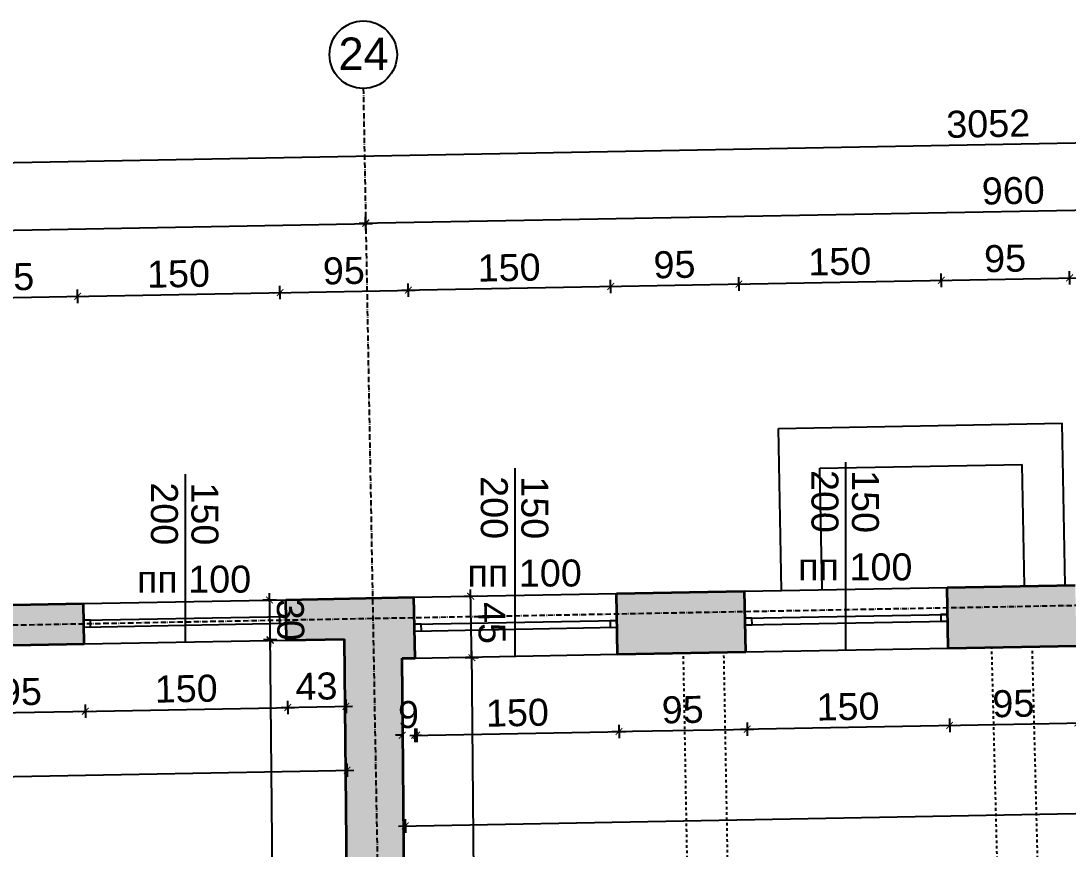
# Model space of a CAD drawing. Header units: inches. Extents: x -72385 to 39588, y -6525 to 66685.
# Drawn here: x -39967 to -39191, y 20683 to 21297 of the extents above; entities that cross this region are included whole.
import ezdxf

# ---------------------------------------------------------------- set-up
doc = ezdxf.new("R2010")
doc.units = ezdxf.units.IN
doc.header["$MEASUREMENT"] = 0
doc.linetypes.add('DashDot', pattern=[0.6, 0.4, -0.1, 0, -0.1])
doc.linetypes.add('Hidden', pattern=[0.4, 0.2, -0.2])
for name, color, linetype, lineweight in [('Изгледни линии', 253, 'Continuous', 25), ('Надписи коти външни', 252, 'Continuous', 25), ('Надписи коти вътрешни', 252, 'Continuous', 25), ('Надписи Оси', 252, 'Continuous', 25), ('Надписи прозорци', 252, 'Continuous', 25), ('Оси', 252, 'DashDot', 25), ('Прозорци', 251, 'Continuous', 25), ('Пунктир', 253, 'Hidden', 25), ('Разрезни линии', 7, 'Continuous', 35), ('Щрих стени', 254, 'Continuous', 25)]:
    doc.layers.add(name, color=color, linetype=linetype, lineweight=lineweight)
doc.styles.add('Arial Regular', font='arial.ttf')
doc.styles.get("Standard").update_dxf_attribs({"font": 'arial.ttf'})
doc.dimstyles.new('Annotative', dxfattribs={"dimscale": 0, "dimtxt": 20, "dimasz": 5, "dimexe": 5, "dimexo": 5, "dimgap": 5, "dimtad": 1, "dimdec": 0, "dimzin": 0, "dimdsep": 46, "dimtxsty": 'Standard', "dimblk": 'ARCHTICK', "dimcen": 5, "dimdle": 5, "dimadec": 0, "dimazin": 0, "dimtfac": 1, "dimtdec": 0, "dimtofl": 0, "dimtmove": 0, "dimatfit": 3, "dimldrblk": 'ARCHTICK', "dimfxl": 5, "dimfxlon": 1, "dimtolj": 1, "dimtzin": 0, "dimarcsym": 1})

# ---------------------------------------------------------------- blocks, each defined once
blk = doc.blocks.new('_ArchTick')
at = {"color": 0, "linetype": 'ByBlock', "const_width": 0.15}
blk.add_lwpolyline([(-0.5, -0.5), (0.5, 0.5)], dxfattribs=at)
blk = doc.blocks.new('*D3240')
at = {"layer": 'Defpoints', "color": 0, "ltscale": 50, "transparency": 16777216}
for p in [(-40014.95, 20833.4), (-39919.96, 20835.16), (-39919.04, 20785.33)]:
    blk.add_point(p, dxfattribs=at)
at = {"layer": 'Надписи коти вътрешни', "color": 0, "lineweight": -2, "ltscale": 50, "transparency": 16777216}
for p, q in [((-40019.02, 20783.47), (-39914.04, 20785.42)), ((-40014.11, 20788.57), (-40013.93, 20778.57)), ((-39919.13, 20790.33), (-39918.95, 20780.33))]:
    blk.add_line(p, q, dxfattribs=at)
at = {"layer": 'Надписи коти вътрешни', "color": 0, "lineweight": -2, "ltscale": 50, "transparency": 16777216, "xscale": 5, "yscale": 5, "zscale": 5}
for p, rotation in [((-40014.02, 20783.57), 181.0623153618616), ((-39919.04, 20785.33), 1.062315361861633)]:
    blk.add_blockref('_ArchTick', p, dxfattribs=dict(at, rotation=rotation))
at = {"layer": 'Надписи коти вътрешни', "color": 0, "ltscale": 50, "transparency": 16777216, "insert": (-39966.81, 20799.66), "char_height": 20, "attachment_point": 5, "rotation": 1.06232}
blk.add_mtext('\\A1;95', dxfattribs=at)
blk = doc.blocks.new('*D3241')
at = {"layer": 'Defpoints', "color": 0, "ltscale": 50, "transparency": 16777216}
for p in [(-39769.99, 20837.94), (-39919.96, 20835.16), (-39769.06, 20788.11)]:
    blk.add_point(p, dxfattribs=at)
at = {"layer": 'Надписи коти вътрешни', "color": 0, "lineweight": -2, "ltscale": 50, "transparency": 16777216}
for p, q in [((-39769.16, 20793.11), (-39768.97, 20783.11)), ((-39924.04, 20785.24), (-39764.06, 20788.2)), ((-39919.13, 20790.33), (-39918.95, 20780.33))]:
    blk.add_line(p, q, dxfattribs=at)
at = {"layer": 'Надписи коти вътрешни', "color": 0, "lineweight": -2, "ltscale": 50, "transparency": 16777216, "xscale": 5, "yscale": 5, "zscale": 5}
for p, rotation in [((-39919.04, 20785.33), 181.0623153618549), ((-39769.06, 20788.11), 1.062315361854929)]:
    blk.add_blockref('_ArchTick', p, dxfattribs=dict(at, rotation=rotation))
at = {"layer": 'Надписи коти вътрешни', "color": 0, "ltscale": 50, "transparency": 16777216, "insert": (-39844.33, 20801.93), "char_height": 20, "attachment_point": 5, "rotation": 1.06232}
blk.add_mtext('\\A1;150', dxfattribs=at)
blk = doc.blocks.new('*D3242')
at = {"layer": 'Defpoints', "color": 0, "ltscale": 50, "transparency": 16777216}
for p in [(-39769.99, 20837.94), (-39726.95, 20838.74), (-39726.03, 20788.91)]:
    blk.add_point(p, dxfattribs=at)
at = {"layer": 'Надписи коти вътрешни', "color": 0, "lineweight": -2, "ltscale": 50, "transparency": 16777216}
for p, q in [((-39769.16, 20793.11), (-39768.97, 20783.11)), ((-39726.12, 20793.91), (-39725.93, 20783.91)), ((-39774.06, 20788.02), (-39721.03, 20789))]:
    blk.add_line(p, q, dxfattribs=at)
at = {"layer": 'Надписи коти вътрешни', "color": 0, "lineweight": -2, "ltscale": 50, "transparency": 16777216, "xscale": 5, "yscale": 5, "zscale": 5}
for p, rotation in [((-39726.03, 20788.91), 1.062315361853606), ((-39769.06, 20788.11), 181.0623153618536)]:
    blk.add_blockref('_ArchTick', p, dxfattribs=dict(at, rotation=rotation))
at = {"layer": 'Надписи коти вътрешни', "color": 0, "ltscale": 50, "transparency": 16777216, "insert": (-39747.83, 20803.72), "char_height": 20, "attachment_point": 5, "rotation": 1.06232}
blk.add_mtext('\\A1;43', dxfattribs=at)
blk = doc.blocks.new('*D4637')
at = {"layer": 'Defpoints', "color": 0, "ltscale": 50, "transparency": 16777216}
for p in [(-39726.95, 20838.74), (-40424.41, 20825.81), (-39725.15, 20741.63)]:
    blk.add_point(p, dxfattribs=at)
at = {"layer": 'Надписи коти вътрешни', "color": 0, "lineweight": -2, "ltscale": 50, "transparency": 16777216}
for p, q in [((-39725.24, 20746.63), (-39725.06, 20736.63)), ((-40427.61, 20728.6), (-39720.15, 20741.72)), ((-40422.71, 20733.69), (-40422.52, 20723.7))]:
    blk.add_line(p, q, dxfattribs=at)
at = {"layer": 'Надписи коти вътрешни', "color": 0, "lineweight": -2, "ltscale": 50, "transparency": 16777216, "xscale": 5, "yscale": 5, "zscale": 5}
for p, rotation in [((-39725.15, 20741.63), 1.062315361858771), ((-40422.61, 20728.7), 181.0623153618588)]:
    blk.add_blockref('_ArchTick', p, dxfattribs=dict(at, rotation=rotation))
at = {"layer": 'Надписи коти вътрешни', "color": 0, "ltscale": 50, "transparency": 16777216, "insert": (-40074.16, 20750.37), "char_height": 20, "attachment_point": 5, "rotation": 1.06232}
blk.add_mtext('\\A1;698', dxfattribs=at)
blk = doc.blocks.new('*D3243')
at = {"layer": 'Defpoints', "color": 0, "ltscale": 50, "transparency": 16777216}
for p in [(-39782.14, 20838.23), (-39726.95, 20838.74), (-39721.04, 20206.13)]:
    blk.add_point(p, dxfattribs=at)
at = {"layer": 'Надписи коти вътрешни', "color": 0, "lineweight": -2, "ltscale": 50, "transparency": 16777216}
for p, q in [((-39777.14, 20838.27), (-39787.13, 20838.18)), ((-39776.17, 20200.61), (-39782.18, 20843.23)), ((-39771.22, 20205.66), (-39781.22, 20205.57))]:
    blk.add_line(p, q, dxfattribs=at)
at = {"layer": 'Надписи коти вътрешни', "color": 0, "lineweight": -2, "ltscale": 50, "transparency": 16777216, "xscale": 5, "yscale": 5, "zscale": 5}
for p, rotation in [((-39782.14, 20838.23), 90.5356412628435), ((-39776.22, 20205.61), 270.5356412628435)]:
    blk.add_blockref('_ArchTick', p, dxfattribs=dict(at, rotation=rotation))
at = {"layer": 'Надписи коти вътрешни', "color": 0, "ltscale": 50, "transparency": 16777216, "insert": (-39763.96, 20522.06), "char_height": 20, "attachment_point": 5, "rotation": 270.53564}
blk.add_mtext('\\A1;633', dxfattribs=at)
blk = doc.blocks.new('*D3249')
at = {"layer": 'Defpoints', "color": 0, "ltscale": 50, "transparency": 16777216}
for p in [(-39675, 20839.71), (-39684.31, 20824.53), (-39675, 20767.52)]:
    blk.add_point(p, dxfattribs=at)
at = {"layer": 'Надписи коти вътрешни', "color": 0, "lineweight": -2, "ltscale": 50, "transparency": 16777216}
for p, q in [((-39684.31, 20772.52), (-39684.31, 20762.52)), ((-39675, 20772.52), (-39675, 20762.52)), ((-39684.31, 20767.52), (-39689.31, 20767.52)), ((-39675, 20767.52), (-39670, 20767.52))]:
    blk.add_line(p, q, dxfattribs=at)
at = {"layer": 'Надписи коти вътрешни', "color": 0, "lineweight": -2, "ltscale": 50, "transparency": 16777216, "xscale": 5, "yscale": 5, "zscale": 5}
blk.add_blockref('_ArchTick', (-39684.31, 20767.52), dxfattribs=at)
at = {"layer": 'Надписи коти вътрешни', "color": 0, "lineweight": -2, "ltscale": 50, "transparency": 16777216, "xscale": 5, "yscale": 5, "zscale": 5, "rotation": 180}
blk.add_blockref('_ArchTick', (-39675, 20767.52), dxfattribs=at)
at = {"layer": 'Надписи коти вътрешни', "color": 0, "ltscale": 50, "transparency": 16777216, "insert": (-39679.66, 20782.73), "char_height": 20, "attachment_point": 5}
blk.add_mtext('\\A1;9', dxfattribs=at)
blk = doc.blocks.new('*D3250')
at = {"layer": 'Defpoints', "color": 0, "ltscale": 50, "transparency": 16777216}
for p in [(-39675, 20839.71), (-39525.03, 20842.49), (-39523.69, 20770.3)]:
    blk.add_point(p, dxfattribs=at)
at = {"layer": 'Надписи коти вътрешни', "color": 0, "lineweight": -2, "ltscale": 50, "transparency": 16777216}
for p, q in [((-39678.66, 20767.43), (-39518.69, 20770.39)), ((-39673.76, 20772.52), (-39673.57, 20762.52)), ((-39523.78, 20775.3), (-39523.6, 20765.3))]:
    blk.add_line(p, q, dxfattribs=at)
at = {"layer": 'Надписи коти вътрешни', "color": 0, "lineweight": -2, "ltscale": 50, "transparency": 16777216, "xscale": 5, "yscale": 5, "zscale": 5}
for p, rotation in [((-39673.67, 20767.52), 181.0623153618549), ((-39523.69, 20770.3), 1.062315361854929)]:
    blk.add_blockref('_ArchTick', p, dxfattribs=dict(at, rotation=rotation))
at = {"layer": 'Надписи коти вътрешни', "color": 0, "ltscale": 50, "transparency": 16777216, "insert": (-39598.96, 20784.12), "char_height": 20, "attachment_point": 5, "rotation": 1.06232}
blk.add_mtext('\\A1;150', dxfattribs=at)
blk = doc.blocks.new('*D3251')
at = {"layer": 'Defpoints', "color": 0, "ltscale": 50, "transparency": 16777216}
for p in [(-39525.03, 20842.49), (-39430.05, 20844.25), (-39428.71, 20772.06)]:
    blk.add_point(p, dxfattribs=at)
at = {"layer": 'Надписи коти вътрешни', "color": 0, "lineweight": -2, "ltscale": 50, "transparency": 16777216}
for p, q in [((-39428.8, 20777.06), (-39428.61, 20767.06)), ((-39528.69, 20770.21), (-39423.71, 20772.15)), ((-39523.78, 20775.3), (-39523.6, 20765.3))]:
    blk.add_line(p, q, dxfattribs=at)
at = {"layer": 'Надписи коти вътрешни', "color": 0, "lineweight": -2, "ltscale": 50, "transparency": 16777216, "xscale": 5, "yscale": 5, "zscale": 5}
for p, rotation in [((-39523.69, 20770.3), 181.0623153618573), ((-39428.71, 20772.06), 1.062315361857244)]:
    blk.add_blockref('_ArchTick', p, dxfattribs=dict(at, rotation=rotation))
at = {"layer": 'Надписи коти вътрешни', "color": 0, "ltscale": 50, "transparency": 16777216, "insert": (-39476.48, 20786.39), "char_height": 20, "attachment_point": 5, "rotation": 1.06232}
blk.add_mtext('\\A1;95', dxfattribs=at)
blk = doc.blocks.new('*D3252')
at = {"layer": 'Defpoints', "color": 0, "ltscale": 50, "transparency": 16777216}
for p in [(-39280.07, 20847.03), (-39430.05, 20844.25), (-39278.73, 20774.84)]:
    blk.add_point(p, dxfattribs=at)
at = {"layer": 'Надписи коти вътрешни', "color": 0, "lineweight": -2, "ltscale": 50, "transparency": 16777216}
for p, q in [((-39428.8, 20777.06), (-39428.61, 20767.06)), ((-39278.83, 20779.84), (-39278.64, 20769.84)), ((-39433.71, 20771.97), (-39273.73, 20774.93))]:
    blk.add_line(p, q, dxfattribs=at)
at = {"layer": 'Надписи коти вътрешни', "color": 0, "lineweight": -2, "ltscale": 50, "transparency": 16777216, "xscale": 5, "yscale": 5, "zscale": 5}
for p, rotation in [((-39278.73, 20774.84), 1.062315361854929), ((-39428.71, 20772.06), 181.0623153618549)]:
    blk.add_blockref('_ArchTick', p, dxfattribs=dict(at, rotation=rotation))
at = {"layer": 'Надписи коти вътрешни', "color": 0, "ltscale": 50, "transparency": 16777216, "insert": (-39354, 20788.66), "char_height": 20, "attachment_point": 5, "rotation": 1.06232}
blk.add_mtext('\\A1;150', dxfattribs=at)
blk = doc.blocks.new('*D3253')
at = {"layer": 'Defpoints', "color": 0, "ltscale": 50, "transparency": 16777216}
for p in [(-39280.07, 20847.03), (-39185.09, 20848.79), (-39183.75, 20776.6)]:
    blk.add_point(p, dxfattribs=at)
at = {"layer": 'Надписи коти вътрешни', "color": 0, "lineweight": -2, "ltscale": 50, "transparency": 16777216}
for p, q in [((-39283.73, 20774.75), (-39178.75, 20776.7)), ((-39278.83, 20779.84), (-39278.64, 20769.84)), ((-39183.84, 20781.6), (-39183.66, 20771.6))]:
    blk.add_line(p, q, dxfattribs=at)
at = {"layer": 'Надписи коти вътрешни', "color": 0, "lineweight": -2, "ltscale": 50, "transparency": 16777216, "xscale": 5, "yscale": 5, "zscale": 5}
for p, rotation in [((-39278.73, 20774.84), 181.0623153618616), ((-39183.75, 20776.6), 1.062315361861633)]:
    blk.add_blockref('_ArchTick', p, dxfattribs=dict(at, rotation=rotation))
at = {"layer": 'Надписи коти вътрешни', "color": 0, "ltscale": 50, "transparency": 16777216, "insert": (-39231.52, 20790.93), "char_height": 20, "attachment_point": 5, "rotation": 1.06232}
blk.add_mtext('\\A1;95', dxfattribs=at)
blk = doc.blocks.new('*D3258')
at = {"layer": 'Defpoints', "color": 0, "ltscale": 50, "transparency": 16777216}
for p in [(-39684.31, 20824.53), (-39632.72, 20825.01), (-39678.47, 20199.53)]:
    blk.add_point(p, dxfattribs=at)
at = {"layer": 'Надписи коти вътрешни', "color": 0, "lineweight": -2, "ltscale": 50, "transparency": 16777216}
for p, q in [((-39626.83, 20195.01), (-39632.76, 20830.01)), ((-39637.72, 20824.97), (-39627.72, 20825.06)), ((-39631.87, 20199.97), (-39621.88, 20200.06))]:
    blk.add_line(p, q, dxfattribs=at)
at = {"layer": 'Надписи коти вътрешни', "color": 0, "lineweight": -2, "ltscale": 50, "transparency": 16777216, "xscale": 5, "yscale": 5, "zscale": 5}
for p, rotation in [((-39632.72, 20825.01), 90.53564126284252), ((-39626.87, 20200.01), 270.5356412628425)]:
    blk.add_blockref('_ArchTick', p, dxfattribs=dict(at, rotation=rotation))
at = {"layer": 'Надписи коти вътрешни', "color": 0, "ltscale": 50, "transparency": 16777216, "insert": (-39614.59, 20512.66), "char_height": 20, "attachment_point": 5, "rotation": 270.53564}
blk.add_mtext('\\A1;625', dxfattribs=at)
blk = doc.blocks.new('*D8197')
at = {"layer": 'Defpoints', "color": 0, "ltscale": 50, "transparency": 16777216}
for p in [(-38769.88, 20841.49), (-39684.31, 20824.53), (-38767.58, 20717.32)]:
    blk.add_point(p, dxfattribs=at)
at = {"layer": 'Надписи коти вътрешни', "color": 0, "lineweight": -2, "ltscale": 50, "transparency": 16777216}
for p, q in [((-38767.67, 20722.32), (-38767.49, 20712.32)), ((-39687.01, 20700.27), (-38762.58, 20717.41)), ((-39682.11, 20705.36), (-39681.92, 20695.36))]:
    blk.add_line(p, q, dxfattribs=at)
at = {"layer": 'Надписи коти вътрешни', "color": 0, "lineweight": -2, "ltscale": 50, "transparency": 16777216, "xscale": 5, "yscale": 5, "zscale": 5}
for p, rotation in [((-38767.58, 20717.32), 1.062315361859064), ((-39682.01, 20700.36), 181.062315361859)]:
    blk.add_blockref('_ArchTick', p, dxfattribs=dict(at, rotation=rotation))
at = {"layer": 'Надписи коти вътрешни', "color": 0, "ltscale": 50, "transparency": 16777216, "insert": (-39149.62, 20725.45), "char_height": 20, "attachment_point": 5, "rotation": 1.06232}
blk.add_mtext('\\A1;915', dxfattribs=at)
blk = doc.blocks.new('*D5796')
at = {"layer": 'Defpoints', "color": 0, "ltscale": 10, "transparency": 16777216}
for p in [(-39924.74, 21092.62), (-40015.5, 20863.4), (-39920.52, 20865.16)]:
    blk.add_point(p, dxfattribs=at)
at = {"layer": 'Надписи коти външни', "color": 0, "lineweight": -2, "ltscale": 10, "transparency": 16777216}
for p, q in [((-40019.63, 21085.86), (-40019.81, 21095.86)), ((-39924.64, 21087.62), (-39924.83, 21097.62)), ((-40024.72, 21090.77), (-39919.74, 21092.71))]:
    blk.add_line(p, q, dxfattribs=at)
at = {"layer": 'Надписи коти външни', "color": 0, "lineweight": -2, "ltscale": 10, "transparency": 16777216, "xscale": 5, "yscale": 5, "zscale": 5}
for p, rotation in [((-40019.72, 21090.86), 181.0623153618573), ((-39924.74, 21092.62), 1.062315361857244)]:
    blk.add_blockref('_ArchTick', p, dxfattribs=dict(at, rotation=rotation))
at = {"layer": 'Надписи коти външни', "color": 0, "ltscale": 10, "transparency": 16777216, "insert": (-39972.51, 21106.95), "char_height": 20, "attachment_point": 5, "rotation": 1.06232}
blk.add_mtext('\\A1;95', dxfattribs=at)
blk = doc.blocks.new('*D5797')
at = {"layer": 'Defpoints', "color": 0, "ltscale": 10, "transparency": 16777216}
for p in [(-39774.76, 21095.4), (-39920.52, 20865.16), (-39770.54, 20867.94)]:
    blk.add_point(p, dxfattribs=at)
at = {"layer": 'Надписи коти външни', "color": 0, "lineweight": -2, "ltscale": 10, "transparency": 16777216}
for p, q in [((-39929.74, 21092.53), (-39769.76, 21095.49)), ((-39924.64, 21087.62), (-39924.83, 21097.62)), ((-39774.67, 21090.4), (-39774.85, 21100.4))]:
    blk.add_line(p, q, dxfattribs=at)
at = {"layer": 'Надписи коти външни', "color": 0, "lineweight": -2, "ltscale": 10, "transparency": 16777216, "xscale": 5, "yscale": 5, "zscale": 5}
for p, rotation in [((-39924.74, 21092.62), 181.0623153618535), ((-39774.76, 21095.4), 1.062315361853542)]:
    blk.add_blockref('_ArchTick', p, dxfattribs=dict(at, rotation=rotation))
at = {"layer": 'Надписи коти външни', "color": 0, "ltscale": 10, "transparency": 16777216, "insert": (-39850.03, 21109.22), "char_height": 20, "attachment_point": 5, "rotation": 1.06232}
blk.add_mtext('\\A1;150', dxfattribs=at)
blk = doc.blocks.new('*D5798')
at = {"layer": 'Defpoints', "color": 0, "ltscale": 10, "transparency": 16777216}
for p in [(-39679.78, 21097.16), (-39675.56, 20869.7), (-39770.54, 20867.94)]:
    blk.add_point(p, dxfattribs=at)
at = {"layer": 'Надписи коти външни', "color": 0, "lineweight": -2, "ltscale": 10, "transparency": 16777216}
for p, q in [((-39679.69, 21092.16), (-39679.87, 21102.16)), ((-39779.76, 21095.31), (-39674.78, 21097.25)), ((-39774.67, 21090.4), (-39774.85, 21100.4))]:
    blk.add_line(p, q, dxfattribs=at)
at = {"layer": 'Надписи коти външни', "color": 0, "lineweight": -2, "ltscale": 10, "transparency": 16777216, "xscale": 5, "yscale": 5, "zscale": 5}
for p, rotation in [((-39774.76, 21095.4), 181.0623153618616), ((-39679.78, 21097.16), 1.062315361861557)]:
    blk.add_blockref('_ArchTick', p, dxfattribs=dict(at, rotation=rotation))
at = {"layer": 'Надписи коти външни', "color": 0, "ltscale": 10, "transparency": 16777216, "insert": (-39727.55, 21111.49), "char_height": 20, "attachment_point": 5, "rotation": 1.06232}
blk.add_mtext('\\A1;95', dxfattribs=at)
blk = doc.blocks.new('*D5799')
at = {"layer": 'Defpoints', "color": 0, "ltscale": 10, "transparency": 16777216}
for p in [(-39529.8, 21099.94), (-39675.56, 20869.7), (-39525.59, 20872.48)]:
    blk.add_point(p, dxfattribs=at)
at = {"layer": 'Надписи коти външни', "color": 0, "lineweight": -2, "ltscale": 10, "transparency": 16777216}
for p, q in [((-39679.69, 21092.16), (-39679.87, 21102.16)), ((-39529.71, 21094.94), (-39529.9, 21104.94)), ((-39684.78, 21097.07), (-39524.8, 21100.04))]:
    blk.add_line(p, q, dxfattribs=at)
at = {"layer": 'Надписи коти външни', "color": 0, "lineweight": -2, "ltscale": 10, "transparency": 16777216, "xscale": 5, "yscale": 5, "zscale": 5}
for p, rotation in [((-39529.8, 21099.94), 1.062315361866201), ((-39679.78, 21097.16), 181.0623153618662)]:
    blk.add_blockref('_ArchTick', p, dxfattribs=dict(at, rotation=rotation))
at = {"layer": 'Надписи коти външни', "color": 0, "ltscale": 10, "transparency": 16777216, "insert": (-39605.07, 21113.76), "char_height": 20, "attachment_point": 5, "rotation": 1.06232}
blk.add_mtext('\\A1;150', dxfattribs=at)
blk = doc.blocks.new('*D5800')
at = {"layer": 'Defpoints', "color": 0, "ltscale": 10, "transparency": 16777216}
for p in [(-39434.82, 21101.7), (-39525.59, 20872.48), (-39430.6, 20874.24)]:
    blk.add_point(p, dxfattribs=at)
at = {"layer": 'Надписи коти външни', "color": 0, "lineweight": -2, "ltscale": 10, "transparency": 16777216}
for p, q in [((-39534.8, 21099.85), (-39429.82, 21101.8)), ((-39529.71, 21094.94), (-39529.9, 21104.94)), ((-39434.73, 21096.71), (-39434.91, 21106.7))]:
    blk.add_line(p, q, dxfattribs=at)
at = {"layer": 'Надписи коти външни', "color": 0, "lineweight": -2, "ltscale": 10, "transparency": 16777216, "xscale": 5, "yscale": 5, "zscale": 5}
for p, rotation in [((-39529.8, 21099.94), 181.0623153618594), ((-39434.82, 21101.7), 1.062315361859356)]:
    blk.add_blockref('_ArchTick', p, dxfattribs=dict(at, rotation=rotation))
at = {"layer": 'Надписи коти външни', "color": 0, "ltscale": 10, "transparency": 16777216, "insert": (-39482.59, 21116.03), "char_height": 20, "attachment_point": 5, "rotation": 1.06232}
blk.add_mtext('\\A1;95', dxfattribs=at)
blk = doc.blocks.new('*D5801')
at = {"layer": 'Defpoints', "color": 0, "ltscale": 10, "transparency": 16777216}
for p in [(-39284.85, 21104.49), (-39280.63, 20877.02), (-39430.6, 20874.24)]:
    blk.add_point(p, dxfattribs=at)
at = {"layer": 'Надписи коти външни', "color": 0, "lineweight": -2, "ltscale": 10, "transparency": 16777216}
for p, q in [((-39284.75, 21099.49), (-39284.94, 21109.48)), ((-39439.82, 21101.61), (-39279.85, 21104.58)), ((-39434.73, 21096.71), (-39434.91, 21106.7))]:
    blk.add_line(p, q, dxfattribs=at)
at = {"layer": 'Надписи коти външни', "color": 0, "lineweight": -2, "ltscale": 10, "transparency": 16777216, "xscale": 5, "yscale": 5, "zscale": 5}
for p, rotation in [((-39434.82, 21101.7), 181.0623153618577), ((-39284.85, 21104.49), 1.062315361857766)]:
    blk.add_blockref('_ArchTick', p, dxfattribs=dict(at, rotation=rotation))
at = {"layer": 'Надписи коти външни', "color": 0, "ltscale": 10, "transparency": 16777216, "insert": (-39360.12, 21118.3), "char_height": 20, "attachment_point": 5, "rotation": 1.06232}
blk.add_mtext('\\A1;150', dxfattribs=at)
blk = doc.blocks.new('*D5802')
at = {"layer": 'Defpoints', "color": 0, "ltscale": 10, "transparency": 16777216}
for p in [(-39189.86, 21106.25), (-39280.63, 20877.02), (-39185.64, 20878.79)]:
    blk.add_point(p, dxfattribs=at)
at = {"layer": 'Надписи коти външни', "color": 0, "lineweight": -2, "ltscale": 10, "transparency": 16777216}
for p, q in [((-39284.75, 21099.49), (-39284.94, 21109.48)), ((-39189.77, 21101.25), (-39189.95, 21111.25)), ((-39289.85, 21104.39), (-39184.86, 21106.34))]:
    blk.add_line(p, q, dxfattribs=at)
at = {"layer": 'Надписи коти външни', "color": 0, "lineweight": -2, "ltscale": 10, "transparency": 16777216, "xscale": 5, "yscale": 5, "zscale": 5}
for p, rotation in [((-39284.85, 21104.49), 181.0623153618681), ((-39189.86, 21106.25), 1.062315361868134)]:
    blk.add_blockref('_ArchTick', p, dxfattribs=dict(at, rotation=rotation))
at = {"layer": 'Надписи коти външни', "color": 0, "ltscale": 10, "transparency": 16777216, "insert": (-39237.64, 21120.57), "char_height": 20, "attachment_point": 5, "rotation": 1.06232}
blk.add_mtext('\\A1;95', dxfattribs=at)
blk = doc.blocks.new('*D5803')
at = {"layer": 'Defpoints', "color": 0, "ltscale": 10, "transparency": 16777216}
for p in [(-39039.89, 21109.03), (-39185.64, 20878.79), (-39035.67, 20881.57)]:
    blk.add_point(p, dxfattribs=at)
at = {"layer": 'Надписи коти външни', "color": 0, "lineweight": -2, "ltscale": 10, "transparency": 16777216}
for p, q in [((-39189.77, 21101.25), (-39189.95, 21111.25)), ((-39039.8, 21104.03), (-39039.98, 21114.03)), ((-39194.86, 21106.15), (-39034.89, 21109.12))]:
    blk.add_line(p, q, dxfattribs=at)
at = {"layer": 'Надписи коти външни', "color": 0, "lineweight": -2, "ltscale": 10, "transparency": 16777216, "xscale": 5, "yscale": 5, "zscale": 5}
for p, rotation in [((-39039.89, 21109.03), 1.062315361857766), ((-39189.86, 21106.25), 181.0623153618577)]:
    blk.add_blockref('_ArchTick', p, dxfattribs=dict(at, rotation=rotation))
at = {"layer": 'Надписи коти външни', "color": 0, "ltscale": 10, "transparency": 16777216, "insert": (-39115.16, 21122.85), "char_height": 20, "attachment_point": 5, "rotation": 1.06232}
blk.add_mtext('\\A1;150', dxfattribs=at)
blk = doc.blocks.new('*D6565')
at = {"layer": 'Defpoints', "color": 0, "ltscale": 10, "transparency": 16777216}
for p in [(-37724.14, 21233.44), (-37718.06, 20906), (-40769.53, 20849.42)]:
    blk.add_point(p, dxfattribs=at)
at = {"layer": 'Надписи коти външни', "color": 0, "lineweight": -2, "ltscale": 10, "transparency": 16777216}
for p, q in [((-40780.6, 21176.77), (-37719.14, 21233.54)), ((-37724.04, 21228.44), (-37724.23, 21238.44)), ((-40775.51, 21171.86), (-40775.69, 21181.86))]:
    blk.add_line(p, q, dxfattribs=at)
at = {"layer": 'Надписи коти външни', "color": 0, "lineweight": -2, "ltscale": 10, "transparency": 16777216, "xscale": 5, "yscale": 5, "zscale": 5}
for p, rotation in [((-37724.14, 21233.44), 1.062315361859038), ((-40775.6, 21176.86), 181.062315361859)]:
    blk.add_blockref('_ArchTick', p, dxfattribs=dict(at, rotation=rotation))
at = {"layer": 'Надписи коти външни', "color": 0, "ltscale": 10, "transparency": 16777216, "insert": (-39250.15, 21220.37), "char_height": 20, "attachment_point": 5, "rotation": 1.06232}
blk.add_mtext('\\A1;3052', dxfattribs=at)
blk = doc.blocks.new('*D6598')
at = {"layer": 'Defpoints', "color": 0, "ltscale": 10, "transparency": 16777216}
for p in [(-39711.42, 21146.56), (-39706, 20854.13), (-40460.87, 20840.14)]:
    blk.add_point(p, dxfattribs=at)
at = {"layer": 'Надписи коти външни', "color": 0, "lineweight": -2, "ltscale": 10, "transparency": 16777216}
for p, q in [((-39711.33, 21141.56), (-39711.51, 21151.56)), ((-40471.29, 21132.47), (-39706.42, 21146.66)), ((-40466.2, 21127.57), (-40466.38, 21137.57))]:
    blk.add_line(p, q, dxfattribs=at)
at = {"layer": 'Надписи коти външни', "color": 0, "lineweight": -2, "ltscale": 10, "transparency": 16777216, "xscale": 5, "yscale": 5, "zscale": 5}
for p, rotation in [((-39711.42, 21146.56), 1.062315361859242), ((-40466.29, 21132.57), 181.0623153618592)]:
    blk.add_blockref('_ArchTick', p, dxfattribs=dict(at, rotation=rotation))
at = {"layer": 'Надписи коти външни', "color": 0, "ltscale": 10, "transparency": 16777216, "insert": (-40089.14, 21154.73), "char_height": 20, "attachment_point": 5, "rotation": 1.06232}
blk.add_mtext('\\A1;755', dxfattribs=at)
blk = doc.blocks.new('*D6599')
at = {"layer": 'Defpoints', "color": 0, "ltscale": 10, "transparency": 16777216}
for p in [(-38751.41, 21164.2), (-38746.15, 20871.38), (-39706, 20854.13)]:
    blk.add_point(p, dxfattribs=at)
at = {"layer": 'Надписи коти външни', "color": 0, "lineweight": -2, "ltscale": 10, "transparency": 16777216}
for p, q in [((-39716.26, 21146.87), (-38746.41, 21164.29)), ((-38751.32, 21159.2), (-38751.5, 21169.2)), ((-39711.17, 21141.96), (-39711.35, 21151.95))]:
    blk.add_line(p, q, dxfattribs=at)
at = {"layer": 'Надписи коти външни', "color": 0, "lineweight": -2, "ltscale": 10, "transparency": 16777216, "xscale": 5, "yscale": 5, "zscale": 5}
for p, rotation in [((-38751.41, 21164.2), 1.029295597496749), ((-39711.26, 21146.96), 181.0292955974967)]:
    blk.add_blockref('_ArchTick', p, dxfattribs=dict(at, rotation=rotation))
at = {"layer": 'Надписи коти външни', "color": 0, "ltscale": 10, "transparency": 16777216, "insert": (-39231.61, 21170.79), "char_height": 20, "attachment_point": 5, "rotation": 1.0293}
blk.add_mtext('\\A1;960', dxfattribs=at)
blk = doc.blocks.new('*D7501')
at = {"layer": 'Defpoints', "color": 0, "ltscale": 10, "transparency": 16777216}
for p in [(-39782.64, 20867.72), (-39770.54, 20867.94), (-39769.99, 20837.94)]:
    blk.add_point(p, dxfattribs=at)
at = {"layer": 'Надписи коти вътрешни', "color": 0, "lineweight": -2, "ltscale": 10, "transparency": 16777216}
for p, q in [((-39781.99, 20832.72), (-39782.73, 20872.71)), ((-39777.64, 20867.81), (-39787.64, 20867.62)), ((-39777.08, 20837.81), (-39787.08, 20837.63))]:
    blk.add_line(p, q, dxfattribs=at)
at = {"layer": 'Надписи коти вътрешни', "color": 0, "lineweight": -2, "ltscale": 10, "transparency": 16777216, "xscale": 5, "yscale": 5, "zscale": 5}
for p, rotation in [((-39782.64, 20867.72), 91.06231536185304), ((-39782.08, 20837.72), 271.0623153618531)]:
    blk.add_blockref('_ArchTick', p, dxfattribs=dict(at, rotation=rotation))
at = {"layer": 'Надписи коти вътрешни', "color": 0, "ltscale": 10, "transparency": 16777216, "insert": (-39767.14, 20853), "char_height": 20, "attachment_point": 5, "rotation": 271.06232}
blk.add_mtext('\\A1;30', dxfattribs=at)
blk = doc.blocks.new('*D7502')
at = {"layer": 'Defpoints', "color": 0, "ltscale": 10, "transparency": 16777216}
for p in [(-39633.56, 20870.48), (-39621.47, 20870.7), (-39620.63, 20825.24)]:
    blk.add_point(p, dxfattribs=at)
at = {"layer": 'Надписи коти вътрешни', "color": 0, "lineweight": -2, "ltscale": 10, "transparency": 16777216}
for p, q in [((-39628.56, 20870.57), (-39638.56, 20870.39)), ((-39632.63, 20820.01), (-39633.65, 20875.48)), ((-39627.72, 20825.11), (-39637.72, 20824.92))]:
    blk.add_line(p, q, dxfattribs=at)
at = {"layer": 'Надписи коти вътрешни', "color": 0, "lineweight": -2, "ltscale": 10, "transparency": 16777216, "xscale": 5, "yscale": 5, "zscale": 5}
for p, rotation in [((-39633.56, 20870.48), 91.06231536185521), ((-39632.72, 20825.01), 271.0623153618552)]:
    blk.add_blockref('_ArchTick', p, dxfattribs=dict(at, rotation=rotation))
at = {"layer": 'Надписи коти вътрешни', "color": 0, "ltscale": 10, "transparency": 16777216, "insert": (-39618.02, 20850.76), "char_height": 20, "attachment_point": 5, "rotation": 271.06232}
blk.add_mtext('\\A1;45', dxfattribs=at)

msp = doc.modelspace()

# ---------------------------------------------------------------- hatches: boundary and pattern name
at = {"layer": 'Щрих стени', "ltscale": 10}
h = msp.add_hatch(color=256, dxfattribs=at)
h.dxf.hatch_style = 1
h.paths.add_polyline_path([(-39430.6, 20874.24), (-39525.59, 20872.48), (-39524.75, 20827.49), (-39429.77, 20829.25)])
h.paths.add_polyline_path([(-39185.64, 20878.79), (-39280.63, 20877.02), (-39279.79, 20832.03), (-39184.81, 20833.79)])
h.paths.add_polyline_path([(-38940.69, 20883.33), (-39035.67, 20881.57), (-39034.84, 20836.57), (-38939.85, 20838.34)])
h.paths.add_polyline_path([(-38688.09, 20903.01), (-38703.08, 20902.74), (-38702.91, 20887.74), (-38790.71, 20886.11), (-38789.88, 20841.12), (-38769.88, 20841.49), (-38762.95, 20241.51), (-38792.95, 20240.96), (-38792.66, 20215.96), (-38857.65, 20214.75), (-38856.82, 20169.76), (-38749.65, 20171.75), (-38749.25, 20137.69), (-38719.26, 20138.04), (-38722.25, 20397.7), (-38636.99, 20399.47), (-38637.62, 20429.46), (-38712.6, 20427.91), (-38714.92, 20628.77), (-38684.92, 20629.09)])
h.paths.add_polyline_path([(-39309.09, 19920.08), (-39434.06, 19917.34), (-39433.07, 19874.97), (-39308.1, 19877.88)])
h.paths.add_polyline_path([(-39034.15, 19926.1), (-39159.12, 19923.37), (-39158.14, 19881.37), (-39033.18, 19884.28)])
h.paths.add_polyline_path([(-37702.75, 19915.26), (-37710.26, 20400.92), (-37755.25, 20400.22), (-37748.36, 19954.27), (-38716.89, 19933.05), (-38717.41, 19978.05), (-38747.41, 19977.7), (-38746.88, 19932.4), (-38884.19, 19929.39), (-38883.22, 19887.77)])
h.paths.add_polyline_path([(-38440.95, 20438.53), (-38477.75, 20437.77), (-38476.93, 20397.78), (-38440.12, 20398.54)])
h.paths.add_polyline_path([(-38162.29, 20852.75), (-37762.36, 20860.17), (-37759.97, 20705.19), (-37799.94, 20704.45), (-37799.39, 20674.45), (-37769.49, 20675.01), (-37769.02, 20645.04), (-37759.04, 20645.19), (-37758.65, 20620.2), (-37713.66, 20620.89), (-37718.06, 20906), (-38222.98, 20896.64), (-38223.21, 20911.63), (-38238.21, 20911.36), (-38233.92, 20633.95), (-38203.92, 20634.27), (-38200.9, 20438.5), (-38280.88, 20436.85), (-38280.26, 20406.85), (-38205.43, 20408.4), (-38204.43, 20343.41), (-38154.44, 20344.44)])
h = msp.add_hatch(color=256, dxfattribs=at)
h.dxf.hatch_style = 1
h.paths.add_polyline_path([(-41279.34, 20173.07), (-41324.33, 20172.4), (-41328.53, 20387.36), (-41346.02, 20387.02), (-41341.83, 20172.14), (-41653.81, 20167.52), (-41655.38, 20253.34), (-41690.37, 20252.7), (-41687.36, 20087.73), (-41652.37, 20088.37), (-41653.49, 20150.02), (-41279.08, 20155.57)])
h.paths.add_polyline_path([(-41004.12, 20164.59), (-41029.12, 20164.17), (-41029.6, 20189.16), (-41054.6, 20188.74), (-41056.65, 20293.72), (-41086.64, 20293.14), (-41084.36, 20175.96), (-41179.35, 20174.55), (-41179.09, 20157.06), (-41084.02, 20158.47), (-41078.32, 19866.67), (-41648.09, 19853.41), (-41649.64, 19938.39), (-41684.63, 19937.76), (-41682.53, 19822.6), (-40957.66, 19839.47), (-40958.35, 19869.47), (-41048.33, 19867.37), (-41053.52, 20133.6), (-41003.66, 20134.36)])
h.paths.add_polyline_path([(-40655.39, 20851.53), (-40769.53, 20849.42), (-40770.15, 20870.63), (-40805.13, 20870.17), (-40804.66, 20853.77), (-40844.65, 20853.02), (-40844.52, 20848.02), (-40867.39, 20847.6), (-40866.83, 20817.61), (-40794.35, 20818.95), (-40784.49, 20168.28), (-40844.14, 20167.27), (-40843.68, 20136.8), (-40674.04, 20139.38), (-40674.51, 20170.12), (-40754.5, 20168.78), (-40764.36, 20819.51), (-40654.84, 20821.54)])
h.paths.add_polyline_path([(-40384.55, 20174.99), (-40414.54, 20174.48), (-40424.41, 20825.81), (-40409.88, 20826.08), (-40410.43, 20856.07), (-40505.42, 20854.31), (-40504.86, 20824.32), (-40481.9, 20824.74), (-40472.41, 20198.52), (-40497.41, 20198.1), (-40497.03, 20173.1), (-40574.52, 20171.8), (-40574.05, 20140.9), (-40384.07, 20143.8)])
h.paths.add_polyline_path([(-40683.43, 19875.87), (-40808.4, 19872.96), (-40807.7, 19842.97), (-40682.73, 19845.88)])
h.paths.add_polyline_path([(-40408.82, 19895.99), (-40455.16, 19894.98), (-40454.84, 19881.19), (-40533.47, 19879.36), (-40532.77, 19849.37), (-40407.81, 19852.28)])
h.paths.add_polyline_path([(-40133.89, 19902.02), (-40258.86, 19899.28), (-40257.85, 19855.77), (-40132.88, 19858.68)])
h.paths.add_polyline_path([(-39857.95, 19865.08), (-39858.95, 19908.04), (-39983.92, 19905.3), (-39982.92, 19862.17)])
h.paths.add_polyline_path([(-39006.79, 20166.98), (-39007.62, 20211.97), (-39678.47, 20199.53), (-39684.31, 20824.53), (-39674.73, 20824.71), (-39675.56, 20869.7), (-39770.54, 20867.94), (-39769.99, 20837.94), (-39726.95, 20838.74), (-39721.04, 20206.13), (-39741.03, 20205.79), (-39740.85, 20185.79), (-40234.57, 20177.51), (-40234.09, 20146.08), (-39675.38, 20154.59)])
h.paths.add_polyline_path([(-39584.02, 19914.06), (-39708.99, 19911.32), (-39707.99, 19868.57), (-39583.03, 19871.48)])
h.paths.add_polyline_path([(-39920.52, 20865.16), (-40015.5, 20863.4), (-40014.95, 20833.4), (-39919.96, 20835.16)], flags=17)
h.paths.add_polyline_path([(-40165.48, 20860.62), (-40260.46, 20858.86), (-40259.9, 20828.86), (-40164.92, 20830.62)])

# ---------------------------------------------------------------- linework, layer by layer
at = {"layer": 'Изгледни линии', "ltscale": 50}
for p, q in [((-39405.4, 20994.73), (-39195.44, 20998.62)), ((-39403.18, 20874.75), (-39405.4, 20994.73)), ((-39193.21, 20878.65), (-39195.44, 20998.62)), ((-39374.85, 20965.29), (-39224.88, 20968.07)), ((-39373.18, 20875.31), (-39374.85, 20965.29)), ((-39223.21, 20878.09), (-39224.88, 20968.07)), ((-39430.6, 20874.24), (-39280.63, 20877.02)), ((-39675.56, 20869.7), (-39525.59, 20872.48)), ((-39920.52, 20865.16), (-39770.54, 20867.94)), ((-39919.96, 20835.16), (-39769.99, 20837.94)), ((-39429.77, 20829.25), (-39279.79, 20832.03)), ((-39674.73, 20824.71), (-39524.75, 20827.49))]:
    msp.add_line(p, q, dxfattribs=at)
at = {"layer": 'Надписи Оси', "ltscale": 50}
msp.add_circle((-39713.15, 21271.57), 25, dxfattribs=at)
at = {"layer": 'Надписи прозорци', "ltscale": 50}
for p, q in [((-39355.62, 20830.63), (-39355.62, 20969.87)), ((-39600.57, 20826.08), (-39600.57, 20965.33)), ((-39844.97, 20836.55), (-39844.97, 20960.8))]:
    msp.add_line(p, q, dxfattribs=at)
at = {"layer": 'Оси', "ltscale": 10}
for p, q in [((-39713.15, 21246.57), (-39681.03, 19484.07)), ((-42083.09, 20810.06), (-37346.4, 20897.89))]:
    msp.add_line(p, q, dxfattribs=at)
at = {"layer": 'Прозорци', "ltscale": 50}
for p, q in [((-39920.29, 20852.66), (-39770.31, 20855.44)), ((-39430.23, 20854.25), (-39280.26, 20857.03)), ((-39920.19, 20847.66), (-39770.22, 20850.44)), ((-39675.19, 20849.7), (-39525.22, 20852.49)), ((-39675.1, 20844.71), (-39525.12, 20847.49)), ((-39430.14, 20849.25), (-39280.16, 20852.03))]:
    msp.add_line(p, q, dxfattribs=at)
for points in [[(-39775.22, 20850.35), (-39770.22, 20850.44), (-39770.31, 20855.44), (-39775.31, 20855.35), (-39775.22, 20850.35)], [(-39430.14, 20849.25), (-39425.14, 20849.34), (-39425.23, 20854.34), (-39430.23, 20854.25), (-39430.14, 20849.25)], [(-39285.16, 20851.94), (-39280.16, 20852.03), (-39280.26, 20857.03), (-39285.26, 20856.93), (-39285.16, 20851.94)], [(-39920.19, 20847.66), (-39915.19, 20847.75), (-39915.29, 20852.75), (-39920.29, 20852.66), (-39920.19, 20847.66)], [(-39675.1, 20844.71), (-39670.1, 20844.8), (-39670.19, 20849.8), (-39675.19, 20849.7), (-39675.1, 20844.71)], [(-39530.12, 20847.39), (-39525.12, 20847.49), (-39525.22, 20852.49), (-39530.21, 20852.39), (-39530.12, 20847.39)]]:
    msp.add_lwpolyline(points, dxfattribs=at)
at = {"layer": 'Пунктир', "ltscale": 10}
for p, q in [((-39231.62, 20207.82), (-39247.48, 20832.63)), ((-39201.63, 20208.37), (-39217.48, 20833.19)), ((-39464.6, 20204.18), (-39475.94, 20828.39)), ((-39434.61, 20204.72), (-39445.94, 20828.95))]:
    msp.add_line(p, q, dxfattribs=at)
at = {"layer": 'Разрезни линии', "ltscale": 50}
for p, q in [((-39280.63, 20877.02), (-39185.64, 20878.79)), ((-39279.79, 20832.03), (-39280.63, 20877.02)), ((-39770.54, 20867.94), (-39675.56, 20869.7)), ((-39674.73, 20824.71), (-39675.56, 20869.7)), ((-39525.59, 20872.48), (-39430.6, 20874.24)), ((-39524.75, 20827.49), (-39525.59, 20872.48)), ((-39429.77, 20829.25), (-39430.6, 20874.24)), ((-40015.5, 20863.4), (-39920.52, 20865.16)), ((-39919.96, 20835.16), (-39920.52, 20865.16)), ((-39769.99, 20837.94), (-39770.54, 20867.94)), ((-39769.99, 20837.94), (-39726.95, 20838.74)), ((-39721.04, 20206.13), (-39726.95, 20838.74)), ((-40014.95, 20833.4), (-39919.96, 20835.16)), ((-39279.79, 20832.03), (-39184.81, 20833.79)), ((-39684.31, 20824.53), (-39674.73, 20824.71)), ((-39678.47, 20199.53), (-39684.31, 20824.53)), ((-39524.75, 20827.49), (-39429.77, 20829.25))]:
    msp.add_line(p, q, dxfattribs=at)

# ---------------------------------------------------------------- texts
at = {"layer": 'Надписи Оси', "ltscale": 100, "insert": (-39726.47, 21284.29), "char_height": 24, "width": 27.2128, "attachment_point": 1, "style": 'Arial Regular'}
msp.add_mtext('\\pxqc;24', dxfattribs=at)
at = {"layer": 'Надписи прозорци', "ltscale": 100, "char_height": 20, "width": 180.4891, "attachment_point": 1, "rotation": 270, "style": 'Arial Regular'}
for s, insert in [('200', (-39361.1, 20963.97)), ('200', (-39606.06, 20959.42)), ('150', (-39576.06, 20959.34)), ('150', (-39331.1, 20963.89)), ('200', (-39850.46, 20954.89)), ('150', (-39820.46, 20954.81))]:
    msp.add_mtext(s, dxfattribs=dict(at, insert=insert))
at = {"layer": 'Надписи прозорци', "ltscale": 100, "char_height": 20, "width": 180.4891, "attachment_point": 1, "style": 'Arial Regular'}
for insert in [(-39390.93, 20902.23), (-39880.85, 20893.15), (-39635.89, 20897.69)]:
    msp.add_mtext('пп 100', dxfattribs=dict(at, insert=insert))

# ---------------------------------------------------------------- dimensions: what is measured, and where the dimension line sits
at = {"layer": 'Надписи коти външни', "ltscale": 10}
for p1, p2, distance, picture, middle in [((-40769.53, 20849.42), (-37718.06, 20906), 327.5, '*D6565', (-39250.15, 21220.37)), ((-39706, 20854.13), (-38746.15, 20871.38), 292.87, '*D6599', (-39231.61, 21170.79)), ((-40460.87, 20840.14), (-39706, 20854.13), 292.48, '*D6598', (-40089.14, 21154.73)), ((-39280.63, 20877.02), (-39185.64, 20878.79), 227.5, '*D5802', (-39237.64, 21120.57)), ((-39185.64, 20878.79), (-39035.67, 20881.57), 227.5, '*D5803', (-39115.16, 21122.85)), ((-39770.54, 20867.94), (-39675.56, 20869.7), 227.5, '*D5798', (-39727.55, 21111.49)), ((-39675.56, 20869.7), (-39525.59, 20872.48), 227.5, '*D5799', (-39605.07, 21113.76)), ((-39525.59, 20872.48), (-39430.6, 20874.24), 227.5, '*D5800', (-39482.59, 21116.03)), ((-39430.6, 20874.24), (-39280.63, 20877.02), 227.5, '*D5801', (-39360.12, 21118.3)), ((-40015.5, 20863.4), (-39920.52, 20865.16), 227.5, '*D5796', (-39972.51, 21106.95)), ((-39920.52, 20865.16), (-39770.54, 20867.94), 227.5, '*D5797', (-39850.03, 21109.22))]:
    dim = msp.add_aligned_dim(p1=p1, p2=p2, distance=distance, dimstyle='Annotative', override={"dimscale": 0, "dimtix": 0, "dimtofl": 0, "dimtmove": 0, "dimatfit": 3}, dxfattribs=at)
    dim.commit()
    dim.dimension.update_dxf_attribs({"geometry": picture, "text_midpoint": middle})
at = {"layer": 'Надписи коти вътрешни', "ltscale": 10}
for base, p1, p2, picture, middle in [((-39782.64, 20867.72), (-39769.99, 20837.94), (-39770.54, 20867.94), '*D7501', (-39782.36, 20852.72)), ((-39633.56, 20870.48), (-39620.63, 20825.24), (-39621.47, 20870.7), '*D7502', (-39633.19, 20850.48))]:
    dim = msp.add_linear_dim(base=base, p1=p1, p2=p2, angle=91.06232, dimstyle='Annotative', override={"dimscale": 0, "dimtix": 0, "dimtofl": 0, "dimtmove": 0, "dimatfit": 3}, dxfattribs=at)
    dim.commit()
    dim.dimension.update_dxf_attribs({"geometry": picture, "text_midpoint": middle, "dimtype": 129})
at = {"layer": 'Надписи коти вътрешни', "ltscale": 50}
for p1, p2, distance, picture, middle in [((-39430.05, 20844.25), (-39280.07, 20847.03), -72.2, '*D3252', (-39354, 20788.66)), ((-39280.07, 20847.03), (-39185.09, 20848.79), -72.2, '*D3253', (-39231.52, 20790.93)), ((-40424.41, 20825.81), (-39726.95, 20838.74), -97.13, '*D4637', (-40074.16, 20750.37)), ((-39919.96, 20835.16), (-39769.99, 20837.94), -49.84, '*D3241', (-39844.33, 20801.93)), ((-39721.04, 20206.13), (-39726.95, 20838.74), 55.19, '*D3243', (-39763.96, 20522.06)), ((-39769.99, 20837.94), (-39726.95, 20838.74), -49.84, '*D3242', (-39747.83, 20803.72)), ((-39675, 20839.71), (-39525.03, 20842.49), -72.2, '*D3250', (-39598.96, 20784.12)), ((-39525.03, 20842.49), (-39430.05, 20844.25), -72.2, '*D3251', (-39476.48, 20786.39)), ((-40014.95, 20833.4), (-39919.96, 20835.16), -49.84, '*D3240', (-39966.81, 20799.66)), ((-39678.47, 20199.53), (-39684.31, 20824.53), -51.6, '*D3258', (-39614.59, 20512.66))]:
    dim = msp.add_aligned_dim(p1=p1, p2=p2, distance=distance, dimstyle='Annotative', override={"dimscale": 0, "dimtix": 0, "dimtofl": 0, "dimtmove": 0, "dimatfit": 3}, dxfattribs=at)
    dim.commit()
    dim.dimension.update_dxf_attribs({"geometry": picture, "text_midpoint": middle})
dim = msp.add_linear_dim(base=(-39675, 20767.52), p1=(-39684.31, 20824.53), p2=(-39675, 20839.71), dimstyle='Annotative', override={"dimscale": 0, "dimtix": 0, "dimtofl": 0, "dimtmove": 0, "dimatfit": 3}, dxfattribs=at)
dim.commit()
dim.dimension.update_dxf_attribs({"geometry": '*D3249', "text_midpoint": (-39679.66, 20767.52), "dimtype": 128})
dim = msp.add_linear_dim(base=(-38767.58, 20717.32), p1=(-39684.31, 20824.53), p2=(-38769.88, 20841.49), angle=1.06232, dimstyle='Annotative', override={"dimscale": 0, "dimtix": 0, "dimtofl": 0, "dimtmove": 0, "dimatfit": 3}, dxfattribs=at)
dim.commit()
dim.dimension.update_dxf_attribs({"geometry": '*D8197', "text_midpoint": (-39149.34, 20710.24), "dimtype": 129})

doc.saveas('drawing.dxf')
